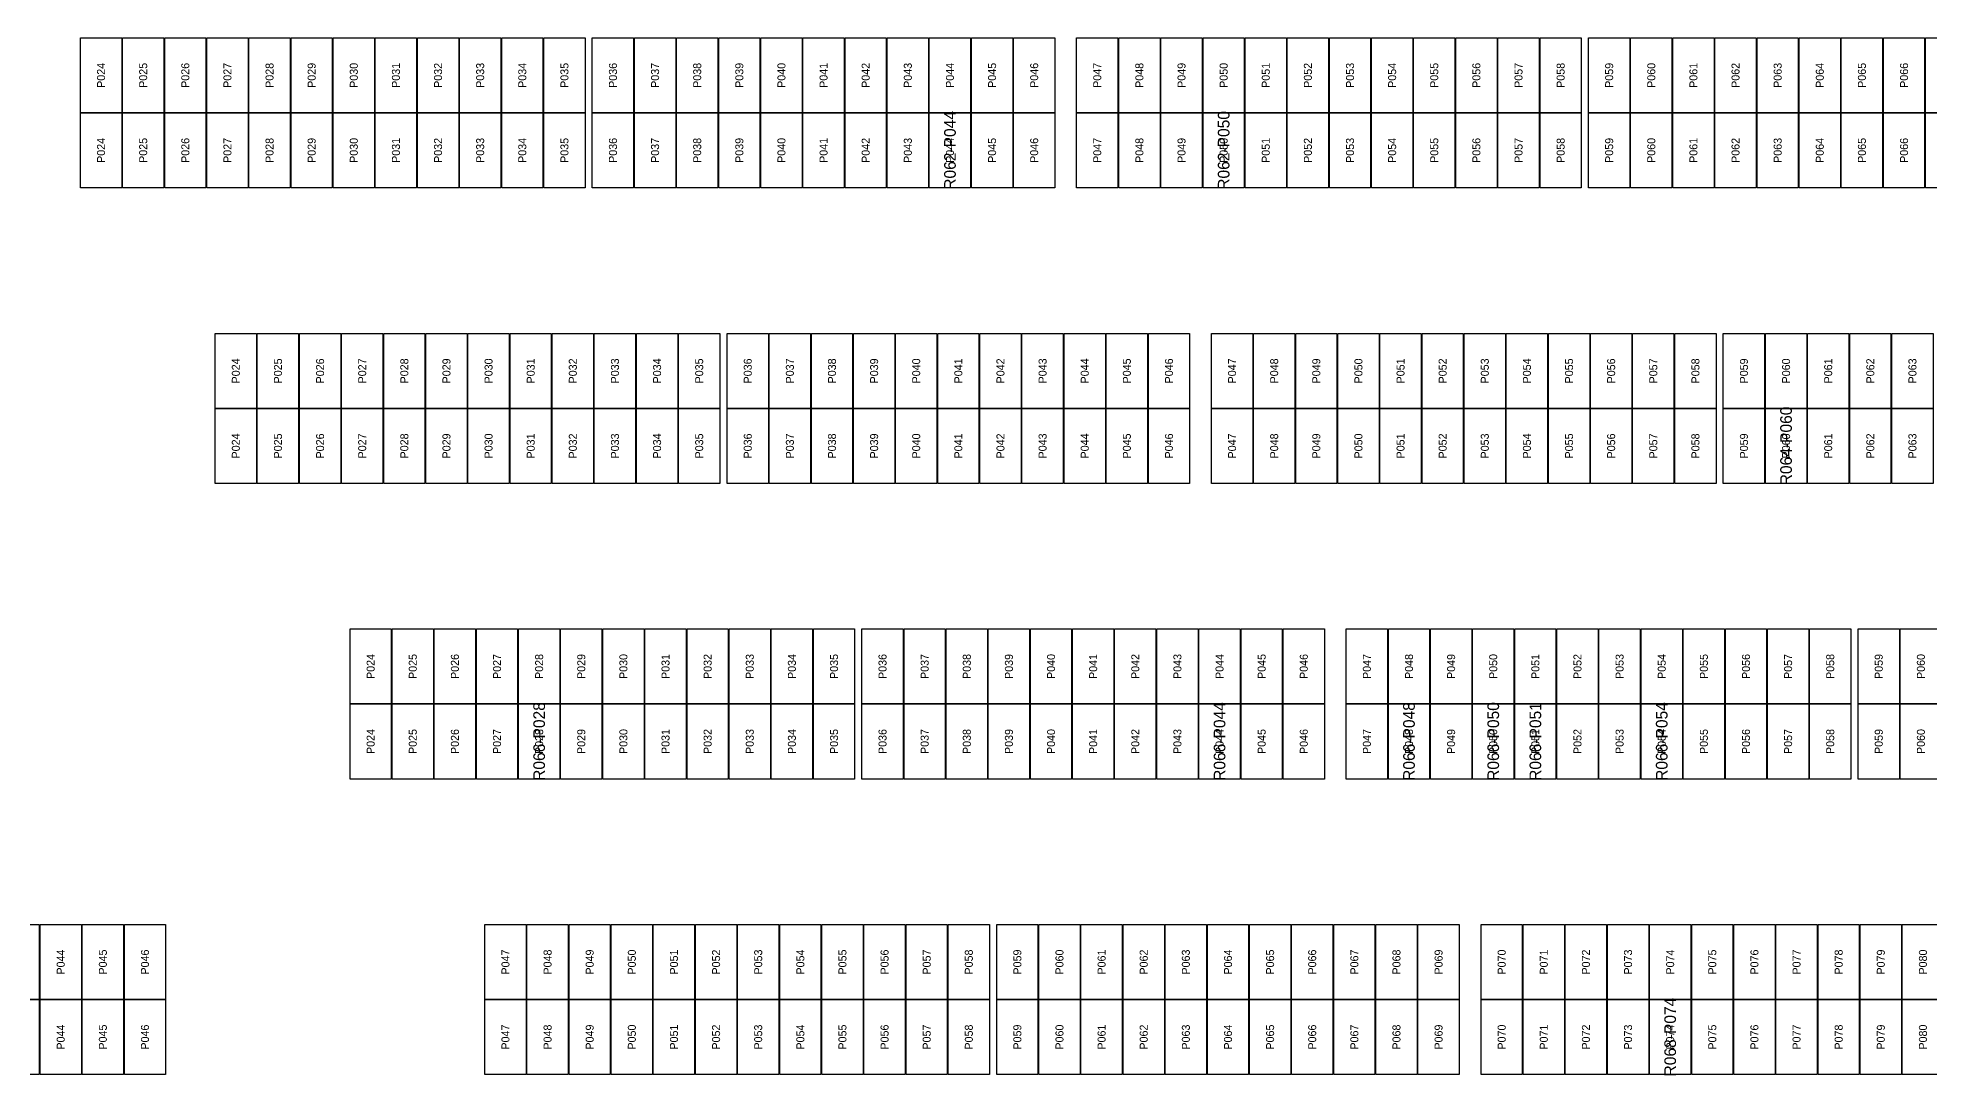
# Model space of a CAD drawing. Extents: x 296295 to 296770, y 651564 to 652121.
# Drawn here: x 296568.3 to 296620.3, y 651848.5 to 651877 of the extents above; entities that cross this region are included whole.
import ezdxf
from ezdxf.enums import TextEntityAlignment as Align

# ---------------------------------------------------------------- set-up
doc = ezdxf.new("R2010")
doc.units = 0

msp = doc.modelspace()

# ---------------------------------------------------------------- linework, layer by layer
at = {"layer": 'DEFECTIVE_PANELS'}
for points in [[(296592.829, 651874.968), (296593.963, 651874.968), (296593.963, 651872.905), (296592.829, 651872.905)], [(296600.353, 651874.968), (296601.487, 651874.968), (296601.487, 651872.905), (296600.353, 651872.905)], [(296615.814, 651866.842), (296616.948, 651866.842), (296616.948, 651864.779), (296615.814, 651864.779)], [(296581.536, 651858.716), (296582.67, 651858.716), (296582.67, 651856.653), (296581.536, 651856.653)], [(296600.24, 651858.716), (296601.374, 651858.716), (296601.374, 651856.653), (296600.24, 651856.653)], [(296605.448, 651858.716), (296606.582, 651858.716), (296606.582, 651856.653), (296605.448, 651856.653)], [(296607.764, 651858.716), (296608.898, 651858.716), (296608.898, 651856.653), (296607.764, 651856.653)], [(296608.922, 651858.716), (296610.056, 651858.716), (296610.056, 651856.653), (296608.922, 651856.653)], [(296612.396, 651858.716), (296613.53, 651858.716), (296613.53, 651856.653), (296612.396, 651856.653)], [(296612.628, 651850.59), (296613.762, 651850.59), (296613.762, 651848.527), (296612.628, 651848.527)]]:
    msp.add_lwpolyline(points, close=True, dxfattribs=at)
at = {"layer": 'PANELS_MASTER'}
for points in [[(296569.493, 651877.031), (296570.627, 651877.031), (296570.627, 651874.968), (296569.493, 651874.968)], [(296570.651, 651877.031), (296571.785, 651877.031), (296571.785, 651874.968), (296570.651, 651874.968)], [(296571.809, 651877.031), (296572.943, 651877.031), (296572.943, 651874.968), (296571.809, 651874.968)], [(296572.967, 651877.031), (296574.101, 651877.031), (296574.101, 651874.968), (296572.967, 651874.968)], [(296574.125, 651877.031), (296575.259, 651877.031), (296575.259, 651874.968), (296574.125, 651874.968)], [(296575.283, 651877.031), (296576.417, 651877.031), (296576.417, 651874.968), (296575.283, 651874.968)], [(296576.441, 651877.031), (296577.575, 651877.031), (296577.575, 651874.968), (296576.441, 651874.968)], [(296577.599, 651877.031), (296578.733, 651877.031), (296578.733, 651874.968), (296577.599, 651874.968)], [(296578.757, 651877.031), (296579.891, 651877.031), (296579.891, 651874.968), (296578.757, 651874.968)], [(296579.915, 651877.031), (296581.049, 651877.031), (296581.049, 651874.968), (296579.915, 651874.968)], [(296581.073, 651877.031), (296582.207, 651877.031), (296582.207, 651874.968), (296581.073, 651874.968)], [(296582.231, 651877.031), (296583.365, 651877.031), (296583.365, 651874.968), (296582.231, 651874.968)], [(296583.565, 651877.031), (296584.699, 651877.031), (296584.699, 651874.968), (296583.565, 651874.968)], [(296584.723, 651877.031), (296585.857, 651877.031), (296585.857, 651874.968), (296584.723, 651874.968)], [(296585.881, 651877.031), (296587.015, 651877.031), (296587.015, 651874.968), (296585.881, 651874.968)], [(296587.039, 651877.031), (296588.173, 651877.031), (296588.173, 651874.968), (296587.039, 651874.968)], [(296588.197, 651877.031), (296589.331, 651877.031), (296589.331, 651874.968), (296588.197, 651874.968)], [(296589.355, 651877.031), (296590.489, 651877.031), (296590.489, 651874.968), (296589.355, 651874.968)], [(296590.513, 651877.031), (296591.647, 651877.031), (296591.647, 651874.968), (296590.513, 651874.968)], [(296591.671, 651877.031), (296592.805, 651877.031), (296592.805, 651874.968), (296591.671, 651874.968)], [(296592.829, 651877.031), (296593.963, 651877.031), (296593.963, 651874.968), (296592.829, 651874.968)], [(296593.987, 651877.031), (296595.121, 651877.031), (296595.121, 651874.968), (296593.987, 651874.968)], [(296595.145, 651877.031), (296596.279, 651877.031), (296596.279, 651874.968), (296595.145, 651874.968)], [(296596.879, 651877.031), (296598.013, 651877.031), (296598.013, 651874.968), (296596.879, 651874.968)], [(296598.037, 651877.031), (296599.171, 651877.031), (296599.171, 651874.968), (296598.037, 651874.968)], [(296599.195, 651877.031), (296600.329, 651877.031), (296600.329, 651874.968), (296599.195, 651874.968)], [(296600.353, 651877.031), (296601.487, 651877.031), (296601.487, 651874.968), (296600.353, 651874.968)], [(296601.511, 651877.031), (296602.645, 651877.031), (296602.645, 651874.968), (296601.511, 651874.968)], [(296602.669, 651877.031), (296603.803, 651877.031), (296603.803, 651874.968), (296602.669, 651874.968)], [(296603.827, 651877.031), (296604.961, 651877.031), (296604.961, 651874.968), (296603.827, 651874.968)], [(296604.985, 651877.031), (296606.119, 651877.031), (296606.119, 651874.968), (296604.985, 651874.968)], [(296606.143, 651877.031), (296607.277, 651877.031), (296607.277, 651874.968), (296606.143, 651874.968)], [(296607.301, 651877.031), (296608.435, 651877.031), (296608.435, 651874.968), (296607.301, 651874.968)], [(296608.459, 651877.031), (296609.593, 651877.031), (296609.593, 651874.968), (296608.459, 651874.968)], [(296609.617, 651877.031), (296610.751, 651877.031), (296610.751, 651874.968), (296609.617, 651874.968)], [(296610.951, 651877.031), (296612.085, 651877.031), (296612.085, 651874.968), (296610.951, 651874.968)], [(296612.109, 651877.031), (296613.243, 651877.031), (296613.243, 651874.968), (296612.109, 651874.968)], [(296613.267, 651877.031), (296614.401, 651877.031), (296614.401, 651874.968), (296613.267, 651874.968)], [(296614.425, 651877.031), (296615.559, 651877.031), (296615.559, 651874.968), (296614.425, 651874.968)], [(296615.583, 651877.031), (296616.717, 651877.031), (296616.717, 651874.968), (296615.583, 651874.968)], [(296616.741, 651877.031), (296617.875, 651877.031), (296617.875, 651874.968), (296616.741, 651874.968)], [(296617.899, 651877.031), (296619.033, 651877.031), (296619.033, 651874.968), (296617.899, 651874.968)], [(296619.057, 651877.031), (296620.191, 651877.031), (296620.191, 651874.968), (296619.057, 651874.968)], [(296620.215, 651877.031), (296621.349, 651877.031), (296621.349, 651874.968), (296620.215, 651874.968)], [(296569.493, 651874.968), (296570.627, 651874.968), (296570.627, 651872.905), (296569.493, 651872.905)], [(296570.651, 651874.968), (296571.785, 651874.968), (296571.785, 651872.905), (296570.651, 651872.905)], [(296571.809, 651874.968), (296572.943, 651874.968), (296572.943, 651872.905), (296571.809, 651872.905)], [(296572.967, 651874.968), (296574.101, 651874.968), (296574.101, 651872.905), (296572.967, 651872.905)], [(296574.125, 651874.968), (296575.259, 651874.968), (296575.259, 651872.905), (296574.125, 651872.905)], [(296575.283, 651874.968), (296576.417, 651874.968), (296576.417, 651872.905), (296575.283, 651872.905)], [(296576.441, 651874.968), (296577.575, 651874.968), (296577.575, 651872.905), (296576.441, 651872.905)], [(296577.599, 651874.968), (296578.733, 651874.968), (296578.733, 651872.905), (296577.599, 651872.905)], [(296578.757, 651874.968), (296579.891, 651874.968), (296579.891, 651872.905), (296578.757, 651872.905)], [(296579.915, 651874.968), (296581.049, 651874.968), (296581.049, 651872.905), (296579.915, 651872.905)], [(296581.073, 651874.968), (296582.207, 651874.968), (296582.207, 651872.905), (296581.073, 651872.905)], [(296582.231, 651874.968), (296583.365, 651874.968), (296583.365, 651872.905), (296582.231, 651872.905)], [(296583.565, 651874.968), (296584.699, 651874.968), (296584.699, 651872.905), (296583.565, 651872.905)], [(296584.723, 651874.968), (296585.857, 651874.968), (296585.857, 651872.905), (296584.723, 651872.905)], [(296585.881, 651874.968), (296587.015, 651874.968), (296587.015, 651872.905), (296585.881, 651872.905)], [(296587.039, 651874.968), (296588.173, 651874.968), (296588.173, 651872.905), (296587.039, 651872.905)], [(296588.197, 651874.968), (296589.331, 651874.968), (296589.331, 651872.905), (296588.197, 651872.905)], [(296589.355, 651874.968), (296590.489, 651874.968), (296590.489, 651872.905), (296589.355, 651872.905)], [(296590.513, 651874.968), (296591.647, 651874.968), (296591.647, 651872.905), (296590.513, 651872.905)], [(296591.671, 651874.968), (296592.805, 651874.968), (296592.805, 651872.905), (296591.671, 651872.905)], [(296593.987, 651874.968), (296595.121, 651874.968), (296595.121, 651872.905), (296593.987, 651872.905)], [(296595.145, 651874.968), (296596.279, 651874.968), (296596.279, 651872.905), (296595.145, 651872.905)], [(296596.879, 651874.968), (296598.013, 651874.968), (296598.013, 651872.905), (296596.879, 651872.905)], [(296598.037, 651874.968), (296599.171, 651874.968), (296599.171, 651872.905), (296598.037, 651872.905)], [(296599.195, 651874.968), (296600.329, 651874.968), (296600.329, 651872.905), (296599.195, 651872.905)], [(296601.511, 651874.968), (296602.645, 651874.968), (296602.645, 651872.905), (296601.511, 651872.905)], [(296602.669, 651874.968), (296603.803, 651874.968), (296603.803, 651872.905), (296602.669, 651872.905)], [(296603.827, 651874.968), (296604.961, 651874.968), (296604.961, 651872.905), (296603.827, 651872.905)], [(296604.985, 651874.968), (296606.119, 651874.968), (296606.119, 651872.905), (296604.985, 651872.905)], [(296606.143, 651874.968), (296607.277, 651874.968), (296607.277, 651872.905), (296606.143, 651872.905)], [(296607.301, 651874.968), (296608.435, 651874.968), (296608.435, 651872.905), (296607.301, 651872.905)], [(296608.459, 651874.968), (296609.593, 651874.968), (296609.593, 651872.905), (296608.459, 651872.905)], [(296609.617, 651874.968), (296610.751, 651874.968), (296610.751, 651872.905), (296609.617, 651872.905)], [(296610.951, 651874.968), (296612.085, 651874.968), (296612.085, 651872.905), (296610.951, 651872.905)], [(296612.109, 651874.968), (296613.243, 651874.968), (296613.243, 651872.905), (296612.109, 651872.905)], [(296613.267, 651874.968), (296614.401, 651874.968), (296614.401, 651872.905), (296613.267, 651872.905)], [(296614.425, 651874.968), (296615.559, 651874.968), (296615.559, 651872.905), (296614.425, 651872.905)], [(296615.583, 651874.968), (296616.717, 651874.968), (296616.717, 651872.905), (296615.583, 651872.905)], [(296616.741, 651874.968), (296617.875, 651874.968), (296617.875, 651872.905), (296616.741, 651872.905)], [(296617.899, 651874.968), (296619.033, 651874.968), (296619.033, 651872.905), (296617.899, 651872.905)], [(296619.057, 651874.968), (296620.191, 651874.968), (296620.191, 651872.905), (296619.057, 651872.905)], [(296620.215, 651874.968), (296621.349, 651874.968), (296621.349, 651872.905), (296620.215, 651872.905)], [(296573.198, 651868.905), (296574.332, 651868.905), (296574.332, 651866.842), (296573.198, 651866.842)], [(296574.356, 651868.905), (296575.49, 651868.905), (296575.49, 651866.842), (296574.356, 651866.842)], [(296575.514, 651868.905), (296576.648, 651868.905), (296576.648, 651866.842), (296575.514, 651866.842)], [(296576.672, 651868.905), (296577.806, 651868.905), (296577.806, 651866.842), (296576.672, 651866.842)], [(296577.83, 651868.905), (296578.964, 651868.905), (296578.964, 651866.842), (296577.83, 651866.842)], [(296578.988, 651868.905), (296580.122, 651868.905), (296580.122, 651866.842), (296578.988, 651866.842)], [(296580.146, 651868.905), (296581.28, 651868.905), (296581.28, 651866.842), (296580.146, 651866.842)], [(296581.304, 651868.905), (296582.438, 651868.905), (296582.438, 651866.842), (296581.304, 651866.842)], [(296582.462, 651868.905), (296583.596, 651868.905), (296583.596, 651866.842), (296582.462, 651866.842)], [(296583.62, 651868.905), (296584.754, 651868.905), (296584.754, 651866.842), (296583.62, 651866.842)], [(296584.778, 651868.905), (296585.912, 651868.905), (296585.912, 651866.842), (296584.778, 651866.842)], [(296585.936, 651868.905), (296587.07, 651868.905), (296587.07, 651866.842), (296585.936, 651866.842)], [(296587.27, 651868.905), (296588.404, 651868.905), (296588.404, 651866.842), (296587.27, 651866.842)], [(296588.428, 651868.905), (296589.562, 651868.905), (296589.562, 651866.842), (296588.428, 651866.842)], [(296589.586, 651868.905), (296590.72, 651868.905), (296590.72, 651866.842), (296589.586, 651866.842)], [(296590.744, 651868.905), (296591.878, 651868.905), (296591.878, 651866.842), (296590.744, 651866.842)], [(296591.902, 651868.905), (296593.036, 651868.905), (296593.036, 651866.842), (296591.902, 651866.842)], [(296593.06, 651868.905), (296594.194, 651868.905), (296594.194, 651866.842), (296593.06, 651866.842)], [(296594.218, 651868.905), (296595.352, 651868.905), (296595.352, 651866.842), (296594.218, 651866.842)], [(296595.376, 651868.905), (296596.51, 651868.905), (296596.51, 651866.842), (296595.376, 651866.842)], [(296596.534, 651868.905), (296597.668, 651868.905), (296597.668, 651866.842), (296596.534, 651866.842)], [(296597.692, 651868.905), (296598.826, 651868.905), (296598.826, 651866.842), (296597.692, 651866.842)], [(296598.85, 651868.905), (296599.984, 651868.905), (296599.984, 651866.842), (296598.85, 651866.842)], [(296600.584, 651868.905), (296601.718, 651868.905), (296601.718, 651866.842), (296600.584, 651866.842)], [(296601.742, 651868.905), (296602.876, 651868.905), (296602.876, 651866.842), (296601.742, 651866.842)], [(296602.9, 651868.905), (296604.034, 651868.905), (296604.034, 651866.842), (296602.9, 651866.842)], [(296604.058, 651868.905), (296605.192, 651868.905), (296605.192, 651866.842), (296604.058, 651866.842)], [(296605.216, 651868.905), (296606.35, 651868.905), (296606.35, 651866.842), (296605.216, 651866.842)], [(296606.374, 651868.905), (296607.508, 651868.905), (296607.508, 651866.842), (296606.374, 651866.842)], [(296607.532, 651868.905), (296608.666, 651868.905), (296608.666, 651866.842), (296607.532, 651866.842)], [(296608.69, 651868.905), (296609.824, 651868.905), (296609.824, 651866.842), (296608.69, 651866.842)], [(296609.848, 651868.905), (296610.982, 651868.905), (296610.982, 651866.842), (296609.848, 651866.842)], [(296611.006, 651868.905), (296612.14, 651868.905), (296612.14, 651866.842), (296611.006, 651866.842)], [(296612.164, 651868.905), (296613.298, 651868.905), (296613.298, 651866.842), (296612.164, 651866.842)], [(296613.322, 651868.905), (296614.456, 651868.905), (296614.456, 651866.842), (296613.322, 651866.842)], [(296614.656, 651868.905), (296615.79, 651868.905), (296615.79, 651866.842), (296614.656, 651866.842)], [(296615.814, 651868.905), (296616.948, 651868.905), (296616.948, 651866.842), (296615.814, 651866.842)], [(296616.972, 651868.905), (296618.106, 651868.905), (296618.106, 651866.842), (296616.972, 651866.842)], [(296618.13, 651868.905), (296619.264, 651868.905), (296619.264, 651866.842), (296618.13, 651866.842)], [(296619.288, 651868.905), (296620.422, 651868.905), (296620.422, 651866.842), (296619.288, 651866.842)], [(296573.198, 651866.842), (296574.332, 651866.842), (296574.332, 651864.779), (296573.198, 651864.779)], [(296574.356, 651866.842), (296575.49, 651866.842), (296575.49, 651864.779), (296574.356, 651864.779)], [(296575.514, 651866.842), (296576.648, 651866.842), (296576.648, 651864.779), (296575.514, 651864.779)], [(296576.672, 651866.842), (296577.806, 651866.842), (296577.806, 651864.779), (296576.672, 651864.779)], [(296577.83, 651866.842), (296578.964, 651866.842), (296578.964, 651864.779), (296577.83, 651864.779)], [(296578.988, 651866.842), (296580.122, 651866.842), (296580.122, 651864.779), (296578.988, 651864.779)], [(296580.146, 651866.842), (296581.28, 651866.842), (296581.28, 651864.779), (296580.146, 651864.779)], [(296581.304, 651866.842), (296582.438, 651866.842), (296582.438, 651864.779), (296581.304, 651864.779)], [(296582.462, 651866.842), (296583.596, 651866.842), (296583.596, 651864.779), (296582.462, 651864.779)], [(296583.62, 651866.842), (296584.754, 651866.842), (296584.754, 651864.779), (296583.62, 651864.779)], [(296584.778, 651866.842), (296585.912, 651866.842), (296585.912, 651864.779), (296584.778, 651864.779)], [(296585.936, 651866.842), (296587.07, 651866.842), (296587.07, 651864.779), (296585.936, 651864.779)], [(296587.27, 651866.842), (296588.404, 651866.842), (296588.404, 651864.779), (296587.27, 651864.779)], [(296588.428, 651866.842), (296589.562, 651866.842), (296589.562, 651864.779), (296588.428, 651864.779)], [(296589.586, 651866.842), (296590.72, 651866.842), (296590.72, 651864.779), (296589.586, 651864.779)], [(296590.744, 651866.842), (296591.878, 651866.842), (296591.878, 651864.779), (296590.744, 651864.779)], [(296591.902, 651866.842), (296593.036, 651866.842), (296593.036, 651864.779), (296591.902, 651864.779)], [(296593.06, 651866.842), (296594.194, 651866.842), (296594.194, 651864.779), (296593.06, 651864.779)], [(296594.218, 651866.842), (296595.352, 651866.842), (296595.352, 651864.779), (296594.218, 651864.779)], [(296595.376, 651866.842), (296596.51, 651866.842), (296596.51, 651864.779), (296595.376, 651864.779)], [(296596.534, 651866.842), (296597.668, 651866.842), (296597.668, 651864.779), (296596.534, 651864.779)], [(296597.692, 651866.842), (296598.826, 651866.842), (296598.826, 651864.779), (296597.692, 651864.779)], [(296598.85, 651866.842), (296599.984, 651866.842), (296599.984, 651864.779), (296598.85, 651864.779)], [(296600.584, 651866.842), (296601.718, 651866.842), (296601.718, 651864.779), (296600.584, 651864.779)], [(296601.742, 651866.842), (296602.876, 651866.842), (296602.876, 651864.779), (296601.742, 651864.779)], [(296602.9, 651866.842), (296604.034, 651866.842), (296604.034, 651864.779), (296602.9, 651864.779)], [(296604.058, 651866.842), (296605.192, 651866.842), (296605.192, 651864.779), (296604.058, 651864.779)], [(296605.216, 651866.842), (296606.35, 651866.842), (296606.35, 651864.779), (296605.216, 651864.779)], [(296606.374, 651866.842), (296607.508, 651866.842), (296607.508, 651864.779), (296606.374, 651864.779)], [(296607.532, 651866.842), (296608.666, 651866.842), (296608.666, 651864.779), (296607.532, 651864.779)], [(296608.69, 651866.842), (296609.824, 651866.842), (296609.824, 651864.779), (296608.69, 651864.779)], [(296609.848, 651866.842), (296610.982, 651866.842), (296610.982, 651864.779), (296609.848, 651864.779)], [(296611.006, 651866.842), (296612.14, 651866.842), (296612.14, 651864.779), (296611.006, 651864.779)], [(296612.164, 651866.842), (296613.298, 651866.842), (296613.298, 651864.779), (296612.164, 651864.779)], [(296613.322, 651866.842), (296614.456, 651866.842), (296614.456, 651864.779), (296613.322, 651864.779)], [(296614.656, 651866.842), (296615.79, 651866.842), (296615.79, 651864.779), (296614.656, 651864.779)], [(296616.972, 651866.842), (296618.106, 651866.842), (296618.106, 651864.779), (296616.972, 651864.779)], [(296618.13, 651866.842), (296619.264, 651866.842), (296619.264, 651864.779), (296618.13, 651864.779)], [(296619.288, 651866.842), (296620.422, 651866.842), (296620.422, 651864.779), (296619.288, 651864.779)], [(296576.904, 651860.779), (296578.038, 651860.779), (296578.038, 651858.716), (296576.904, 651858.716)], [(296578.062, 651860.779), (296579.196, 651860.779), (296579.196, 651858.716), (296578.062, 651858.716)], [(296579.22, 651860.779), (296580.354, 651860.779), (296580.354, 651858.716), (296579.22, 651858.716)], [(296580.378, 651860.779), (296581.512, 651860.779), (296581.512, 651858.716), (296580.378, 651858.716)], [(296581.536, 651860.779), (296582.67, 651860.779), (296582.67, 651858.716), (296581.536, 651858.716)], [(296582.694, 651860.779), (296583.828, 651860.779), (296583.828, 651858.716), (296582.694, 651858.716)], [(296583.852, 651860.779), (296584.986, 651860.779), (296584.986, 651858.716), (296583.852, 651858.716)], [(296585.01, 651860.779), (296586.144, 651860.779), (296586.144, 651858.716), (296585.01, 651858.716)], [(296586.168, 651860.779), (296587.302, 651860.779), (296587.302, 651858.716), (296586.168, 651858.716)], [(296587.326, 651860.779), (296588.46, 651860.779), (296588.46, 651858.716), (296587.326, 651858.716)], [(296588.484, 651860.779), (296589.618, 651860.779), (296589.618, 651858.716), (296588.484, 651858.716)], [(296589.642, 651860.779), (296590.776, 651860.779), (296590.776, 651858.716), (296589.642, 651858.716)], [(296590.976, 651860.779), (296592.11, 651860.779), (296592.11, 651858.716), (296590.976, 651858.716)], [(296592.134, 651860.779), (296593.268, 651860.779), (296593.268, 651858.716), (296592.134, 651858.716)], [(296593.292, 651860.779), (296594.426, 651860.779), (296594.426, 651858.716), (296593.292, 651858.716)], [(296594.45, 651860.779), (296595.584, 651860.779), (296595.584, 651858.716), (296594.45, 651858.716)], [(296595.608, 651860.779), (296596.742, 651860.779), (296596.742, 651858.716), (296595.608, 651858.716)], [(296596.766, 651860.779), (296597.9, 651860.779), (296597.9, 651858.716), (296596.766, 651858.716)], [(296597.924, 651860.779), (296599.058, 651860.779), (296599.058, 651858.716), (296597.924, 651858.716)], [(296599.082, 651860.779), (296600.216, 651860.779), (296600.216, 651858.716), (296599.082, 651858.716)], [(296600.24, 651860.779), (296601.374, 651860.779), (296601.374, 651858.716), (296600.24, 651858.716)], [(296601.398, 651860.779), (296602.532, 651860.779), (296602.532, 651858.716), (296601.398, 651858.716)], [(296602.556, 651860.779), (296603.69, 651860.779), (296603.69, 651858.716), (296602.556, 651858.716)], [(296604.29, 651860.779), (296605.424, 651860.779), (296605.424, 651858.716), (296604.29, 651858.716)], [(296605.448, 651860.779), (296606.582, 651860.779), (296606.582, 651858.716), (296605.448, 651858.716)], [(296606.606, 651860.779), (296607.74, 651860.779), (296607.74, 651858.716), (296606.606, 651858.716)], [(296607.764, 651860.779), (296608.898, 651860.779), (296608.898, 651858.716), (296607.764, 651858.716)], [(296608.922, 651860.779), (296610.056, 651860.779), (296610.056, 651858.716), (296608.922, 651858.716)], [(296610.08, 651860.779), (296611.214, 651860.779), (296611.214, 651858.716), (296610.08, 651858.716)], [(296611.238, 651860.779), (296612.372, 651860.779), (296612.372, 651858.716), (296611.238, 651858.716)], [(296612.396, 651860.779), (296613.53, 651860.779), (296613.53, 651858.716), (296612.396, 651858.716)], [(296613.554, 651860.779), (296614.688, 651860.779), (296614.688, 651858.716), (296613.554, 651858.716)], [(296614.712, 651860.779), (296615.846, 651860.779), (296615.846, 651858.716), (296614.712, 651858.716)], [(296615.87, 651860.779), (296617.004, 651860.779), (296617.004, 651858.716), (296615.87, 651858.716)], [(296617.028, 651860.779), (296618.162, 651860.779), (296618.162, 651858.716), (296617.028, 651858.716)], [(296618.362, 651860.779), (296619.496, 651860.779), (296619.496, 651858.716), (296618.362, 651858.716)], [(296619.52, 651860.779), (296620.654, 651860.779), (296620.654, 651858.716), (296619.52, 651858.716)], [(296576.904, 651858.716), (296578.038, 651858.716), (296578.038, 651856.653), (296576.904, 651856.653)], [(296578.062, 651858.716), (296579.196, 651858.716), (296579.196, 651856.653), (296578.062, 651856.653)], [(296579.22, 651858.716), (296580.354, 651858.716), (296580.354, 651856.653), (296579.22, 651856.653)], [(296580.378, 651858.716), (296581.512, 651858.716), (296581.512, 651856.653), (296580.378, 651856.653)], [(296582.694, 651858.716), (296583.828, 651858.716), (296583.828, 651856.653), (296582.694, 651856.653)], [(296583.852, 651858.716), (296584.986, 651858.716), (296584.986, 651856.653), (296583.852, 651856.653)], [(296585.01, 651858.716), (296586.144, 651858.716), (296586.144, 651856.653), (296585.01, 651856.653)], [(296586.168, 651858.716), (296587.302, 651858.716), (296587.302, 651856.653), (296586.168, 651856.653)], [(296587.326, 651858.716), (296588.46, 651858.716), (296588.46, 651856.653), (296587.326, 651856.653)], [(296588.484, 651858.716), (296589.618, 651858.716), (296589.618, 651856.653), (296588.484, 651856.653)], [(296589.642, 651858.716), (296590.776, 651858.716), (296590.776, 651856.653), (296589.642, 651856.653)], [(296590.976, 651858.716), (296592.11, 651858.716), (296592.11, 651856.653), (296590.976, 651856.653)], [(296592.134, 651858.716), (296593.268, 651858.716), (296593.268, 651856.653), (296592.134, 651856.653)], [(296593.292, 651858.716), (296594.426, 651858.716), (296594.426, 651856.653), (296593.292, 651856.653)], [(296594.45, 651858.716), (296595.584, 651858.716), (296595.584, 651856.653), (296594.45, 651856.653)], [(296595.608, 651858.716), (296596.742, 651858.716), (296596.742, 651856.653), (296595.608, 651856.653)], [(296596.766, 651858.716), (296597.9, 651858.716), (296597.9, 651856.653), (296596.766, 651856.653)], [(296597.924, 651858.716), (296599.058, 651858.716), (296599.058, 651856.653), (296597.924, 651856.653)], [(296599.082, 651858.716), (296600.216, 651858.716), (296600.216, 651856.653), (296599.082, 651856.653)], [(296601.398, 651858.716), (296602.532, 651858.716), (296602.532, 651856.653), (296601.398, 651856.653)], [(296602.556, 651858.716), (296603.69, 651858.716), (296603.69, 651856.653), (296602.556, 651856.653)], [(296604.29, 651858.716), (296605.424, 651858.716), (296605.424, 651856.653), (296604.29, 651856.653)], [(296606.606, 651858.716), (296607.74, 651858.716), (296607.74, 651856.653), (296606.606, 651856.653)], [(296610.08, 651858.716), (296611.214, 651858.716), (296611.214, 651856.653), (296610.08, 651856.653)], [(296611.238, 651858.716), (296612.372, 651858.716), (296612.372, 651856.653), (296611.238, 651856.653)], [(296613.554, 651858.716), (296614.688, 651858.716), (296614.688, 651856.653), (296613.554, 651856.653)], [(296614.712, 651858.716), (296615.846, 651858.716), (296615.846, 651856.653), (296614.712, 651856.653)], [(296615.87, 651858.716), (296617.004, 651858.716), (296617.004, 651856.653), (296615.87, 651856.653)], [(296617.028, 651858.716), (296618.162, 651858.716), (296618.162, 651856.653), (296617.028, 651856.653)], [(296618.362, 651858.716), (296619.496, 651858.716), (296619.496, 651856.653), (296618.362, 651856.653)], [(296619.52, 651858.716), (296620.654, 651858.716), (296620.654, 651856.653), (296619.52, 651856.653)], [(296567.226, 651852.653), (296568.36, 651852.653), (296568.36, 651850.59), (296567.226, 651850.59)], [(296568.384, 651852.653), (296569.518, 651852.653), (296569.518, 651850.59), (296568.384, 651850.59)], [(296569.542, 651852.653), (296570.676, 651852.653), (296570.676, 651850.59), (296569.542, 651850.59)], [(296570.7, 651852.653), (296571.834, 651852.653), (296571.834, 651850.59), (296570.7, 651850.59)], [(296580.61, 651852.653), (296581.744, 651852.653), (296581.744, 651850.59), (296580.61, 651850.59)], [(296581.768, 651852.653), (296582.902, 651852.653), (296582.902, 651850.59), (296581.768, 651850.59)], [(296582.926, 651852.653), (296584.06, 651852.653), (296584.06, 651850.59), (296582.926, 651850.59)], [(296584.084, 651852.653), (296585.218, 651852.653), (296585.218, 651850.59), (296584.084, 651850.59)], [(296585.242, 651852.653), (296586.376, 651852.653), (296586.376, 651850.59), (296585.242, 651850.59)], [(296586.4, 651852.653), (296587.534, 651852.653), (296587.534, 651850.59), (296586.4, 651850.59)], [(296587.558, 651852.653), (296588.692, 651852.653), (296588.692, 651850.59), (296587.558, 651850.59)], [(296588.716, 651852.653), (296589.85, 651852.653), (296589.85, 651850.59), (296588.716, 651850.59)], [(296589.874, 651852.653), (296591.008, 651852.653), (296591.008, 651850.59), (296589.874, 651850.59)], [(296591.032, 651852.653), (296592.166, 651852.653), (296592.166, 651850.59), (296591.032, 651850.59)], [(296592.19, 651852.653), (296593.324, 651852.653), (296593.324, 651850.59), (296592.19, 651850.59)], [(296593.348, 651852.653), (296594.482, 651852.653), (296594.482, 651850.59), (296593.348, 651850.59)], [(296594.682, 651852.653), (296595.816, 651852.653), (296595.816, 651850.59), (296594.682, 651850.59)], [(296595.84, 651852.653), (296596.974, 651852.653), (296596.974, 651850.59), (296595.84, 651850.59)], [(296596.998, 651852.653), (296598.132, 651852.653), (296598.132, 651850.59), (296596.998, 651850.59)], [(296598.156, 651852.653), (296599.29, 651852.653), (296599.29, 651850.59), (296598.156, 651850.59)], [(296599.314, 651852.653), (296600.448, 651852.653), (296600.448, 651850.59), (296599.314, 651850.59)], [(296600.472, 651852.653), (296601.606, 651852.653), (296601.606, 651850.59), (296600.472, 651850.59)], [(296601.63, 651852.653), (296602.764, 651852.653), (296602.764, 651850.59), (296601.63, 651850.59)], [(296602.788, 651852.653), (296603.922, 651852.653), (296603.922, 651850.59), (296602.788, 651850.59)], [(296603.946, 651852.653), (296605.08, 651852.653), (296605.08, 651850.59), (296603.946, 651850.59)], [(296605.104, 651852.653), (296606.238, 651852.653), (296606.238, 651850.59), (296605.104, 651850.59)], [(296606.262, 651852.653), (296607.396, 651852.653), (296607.396, 651850.59), (296606.262, 651850.59)], [(296607.996, 651852.653), (296609.13, 651852.653), (296609.13, 651850.59), (296607.996, 651850.59)], [(296609.154, 651852.653), (296610.288, 651852.653), (296610.288, 651850.59), (296609.154, 651850.59)], [(296610.312, 651852.653), (296611.446, 651852.653), (296611.446, 651850.59), (296610.312, 651850.59)], [(296611.47, 651852.653), (296612.604, 651852.653), (296612.604, 651850.59), (296611.47, 651850.59)], [(296612.628, 651852.653), (296613.762, 651852.653), (296613.762, 651850.59), (296612.628, 651850.59)], [(296613.786, 651852.653), (296614.92, 651852.653), (296614.92, 651850.59), (296613.786, 651850.59)], [(296614.944, 651852.653), (296616.078, 651852.653), (296616.078, 651850.59), (296614.944, 651850.59)], [(296616.102, 651852.653), (296617.236, 651852.653), (296617.236, 651850.59), (296616.102, 651850.59)], [(296617.26, 651852.653), (296618.394, 651852.653), (296618.394, 651850.59), (296617.26, 651850.59)], [(296618.418, 651852.653), (296619.552, 651852.653), (296619.552, 651850.59), (296618.418, 651850.59)], [(296619.576, 651852.653), (296620.71, 651852.653), (296620.71, 651850.59), (296619.576, 651850.59)], [(296567.226, 651850.59), (296568.36, 651850.59), (296568.36, 651848.527), (296567.226, 651848.527)], [(296568.384, 651850.59), (296569.518, 651850.59), (296569.518, 651848.527), (296568.384, 651848.527)], [(296569.542, 651850.59), (296570.676, 651850.59), (296570.676, 651848.527), (296569.542, 651848.527)], [(296570.7, 651850.59), (296571.834, 651850.59), (296571.834, 651848.527), (296570.7, 651848.527)], [(296580.61, 651850.59), (296581.744, 651850.59), (296581.744, 651848.527), (296580.61, 651848.527)], [(296581.768, 651850.59), (296582.902, 651850.59), (296582.902, 651848.527), (296581.768, 651848.527)], [(296582.926, 651850.59), (296584.06, 651850.59), (296584.06, 651848.527), (296582.926, 651848.527)], [(296584.084, 651850.59), (296585.218, 651850.59), (296585.218, 651848.527), (296584.084, 651848.527)], [(296585.242, 651850.59), (296586.376, 651850.59), (296586.376, 651848.527), (296585.242, 651848.527)], [(296586.4, 651850.59), (296587.534, 651850.59), (296587.534, 651848.527), (296586.4, 651848.527)], [(296587.558, 651850.59), (296588.692, 651850.59), (296588.692, 651848.527), (296587.558, 651848.527)], [(296588.716, 651850.59), (296589.85, 651850.59), (296589.85, 651848.527), (296588.716, 651848.527)], [(296589.874, 651850.59), (296591.008, 651850.59), (296591.008, 651848.527), (296589.874, 651848.527)], [(296591.032, 651850.59), (296592.166, 651850.59), (296592.166, 651848.527), (296591.032, 651848.527)], [(296592.19, 651850.59), (296593.324, 651850.59), (296593.324, 651848.527), (296592.19, 651848.527)], [(296593.348, 651850.59), (296594.482, 651850.59), (296594.482, 651848.527), (296593.348, 651848.527)], [(296594.682, 651850.59), (296595.816, 651850.59), (296595.816, 651848.527), (296594.682, 651848.527)], [(296595.84, 651850.59), (296596.974, 651850.59), (296596.974, 651848.527), (296595.84, 651848.527)], [(296596.998, 651850.59), (296598.132, 651850.59), (296598.132, 651848.527), (296596.998, 651848.527)], [(296598.156, 651850.59), (296599.29, 651850.59), (296599.29, 651848.527), (296598.156, 651848.527)], [(296599.314, 651850.59), (296600.448, 651850.59), (296600.448, 651848.527), (296599.314, 651848.527)], [(296600.472, 651850.59), (296601.606, 651850.59), (296601.606, 651848.527), (296600.472, 651848.527)], [(296601.63, 651850.59), (296602.764, 651850.59), (296602.764, 651848.527), (296601.63, 651848.527)], [(296602.788, 651850.59), (296603.922, 651850.59), (296603.922, 651848.527), (296602.788, 651848.527)], [(296603.946, 651850.59), (296605.08, 651850.59), (296605.08, 651848.527), (296603.946, 651848.527)], [(296605.104, 651850.59), (296606.238, 651850.59), (296606.238, 651848.527), (296605.104, 651848.527)], [(296606.262, 651850.59), (296607.396, 651850.59), (296607.396, 651848.527), (296606.262, 651848.527)], [(296607.996, 651850.59), (296609.13, 651850.59), (296609.13, 651848.527), (296607.996, 651848.527)], [(296609.154, 651850.59), (296610.288, 651850.59), (296610.288, 651848.527), (296609.154, 651848.527)], [(296610.312, 651850.59), (296611.446, 651850.59), (296611.446, 651848.527), (296610.312, 651848.527)], [(296611.47, 651850.59), (296612.604, 651850.59), (296612.604, 651848.527), (296611.47, 651848.527)], [(296613.786, 651850.59), (296614.92, 651850.59), (296614.92, 651848.527), (296613.786, 651848.527)], [(296614.944, 651850.59), (296616.078, 651850.59), (296616.078, 651848.527), (296614.944, 651848.527)], [(296616.102, 651850.59), (296617.236, 651850.59), (296617.236, 651848.527), (296616.102, 651848.527)], [(296617.26, 651850.59), (296618.394, 651850.59), (296618.394, 651848.527), (296617.26, 651848.527)], [(296618.418, 651850.59), (296619.552, 651850.59), (296619.552, 651848.527), (296618.418, 651848.527)], [(296619.576, 651850.59), (296620.71, 651850.59), (296620.71, 651848.527), (296619.576, 651848.527)]]:
    msp.add_lwpolyline(points, close=True, dxfattribs=at)

# ---------------------------------------------------------------- texts
at = {"layer": 'DEFECT_LABELS'}
for s, p in [('R062-P044', (296593.396, 651873.936)), ('R062-P050', (296600.92, 651873.936)), ('R064-P060', (296616.381, 651865.81)), ('R066-P028', (296582.103, 651857.684)), ('R066-P044', (296600.807, 651857.684)), ('R066-P048', (296606.015, 651857.684)), ('R066-P050', (296608.331, 651857.684)), ('R066-P051', (296609.489, 651857.684)), ('R066-P054', (296612.963, 651857.684)), ('R068-P074', (296613.195, 651849.558))]:
    msp.add_text(s, height=0.32, rotation=90, dxfattribs=at).set_placement(p, align=Align.MIDDLE_CENTER)
at = {"layer": 'PANEL_POSITION'}
for s, p in [('P024', (296570.06, 651875.999)), ('P025', (296571.218, 651875.999)), ('P026', (296572.376, 651875.999)), ('P027', (296573.534, 651875.999)), ('P028', (296574.692, 651875.999)), ('P029', (296575.85, 651875.999)), ('P030', (296577.008, 651875.999)), ('P031', (296578.166, 651875.999)), ('P032', (296579.324, 651875.999)), ('P033', (296580.482, 651875.999)), ('P034', (296581.64, 651875.999)), ('P035', (296582.798, 651875.999)), ('P036', (296584.132, 651875.999)), ('P037', (296585.29, 651875.999)), ('P038', (296586.448, 651875.999)), ('P039', (296587.606, 651875.999)), ('P040', (296588.764, 651875.999)), ('P041', (296589.922, 651875.999)), ('P042', (296591.08, 651875.999)), ('P043', (296592.238, 651875.999)), ('P044', (296593.396, 651875.999)), ('P045', (296594.554, 651875.999)), ('P046', (296595.712, 651875.999)), ('P047', (296597.446, 651875.999)), ('P048', (296598.604, 651875.999)), ('P049', (296599.762, 651875.999)), ('P050', (296600.92, 651875.999)), ('P051', (296602.078, 651875.999)), ('P052', (296603.236, 651875.999)), ('P053', (296604.394, 651875.999)), ('P054', (296605.552, 651875.999)), ('P055', (296606.71, 651875.999)), ('P056', (296607.868, 651875.999)), ('P057', (296609.026, 651875.999)), ('P058', (296610.184, 651875.999)), ('P059', (296611.518, 651875.999)), ('P060', (296612.676, 651875.999)), ('P061', (296613.834, 651875.999)), ('P062', (296614.992, 651875.999)), ('P063', (296616.15, 651875.999)), ('P064', (296617.308, 651875.999)), ('P065', (296618.466, 651875.999)), ('P066', (296619.624, 651875.999)), ('P024', (296570.06, 651873.936)), ('P025', (296571.218, 651873.936)), ('P026', (296572.376, 651873.936)), ('P027', (296573.534, 651873.936)), ('P028', (296574.692, 651873.936)), ('P029', (296575.85, 651873.936)), ('P030', (296577.008, 651873.936)), ('P031', (296578.166, 651873.936)), ('P032', (296579.324, 651873.936)), ('P033', (296580.482, 651873.936)), ('P034', (296581.64, 651873.936)), ('P035', (296582.798, 651873.936)), ('P036', (296584.132, 651873.936)), ('P037', (296585.29, 651873.936)), ('P038', (296586.448, 651873.936)), ('P039', (296587.606, 651873.936)), ('P040', (296588.764, 651873.936)), ('P041', (296589.922, 651873.936)), ('P042', (296591.08, 651873.936)), ('P043', (296592.238, 651873.936)), ('P044', (296593.396, 651873.936)), ('P045', (296594.554, 651873.936)), ('P046', (296595.712, 651873.936)), ('P047', (296597.446, 651873.936)), ('P048', (296598.604, 651873.936)), ('P049', (296599.762, 651873.936)), ('P050', (296600.92, 651873.936)), ('P051', (296602.078, 651873.936)), ('P052', (296603.236, 651873.936)), ('P053', (296604.394, 651873.936)), ('P054', (296605.552, 651873.936)), ('P055', (296606.71, 651873.936)), ('P056', (296607.868, 651873.936)), ('P057', (296609.026, 651873.936)), ('P058', (296610.184, 651873.936)), ('P059', (296611.518, 651873.936)), ('P060', (296612.676, 651873.936)), ('P061', (296613.834, 651873.936)), ('P062', (296614.992, 651873.936)), ('P063', (296616.15, 651873.936)), ('P064', (296617.308, 651873.936)), ('P065', (296618.466, 651873.936)), ('P066', (296619.624, 651873.936)), ('P024', (296573.765, 651867.873)), ('P025', (296574.923, 651867.873)), ('P026', (296576.081, 651867.873)), ('P027', (296577.239, 651867.873)), ('P028', (296578.397, 651867.873)), ('P029', (296579.555, 651867.873)), ('P030', (296580.713, 651867.873)), ('P031', (296581.871, 651867.873)), ('P032', (296583.029, 651867.873)), ('P033', (296584.187, 651867.873)), ('P034', (296585.345, 651867.873)), ('P035', (296586.503, 651867.873)), ('P036', (296587.837, 651867.873)), ('P037', (296588.995, 651867.873)), ('P038', (296590.153, 651867.873)), ('P039', (296591.311, 651867.873)), ('P040', (296592.469, 651867.873)), ('P041', (296593.627, 651867.873)), ('P042', (296594.785, 651867.873)), ('P043', (296595.943, 651867.873)), ('P044', (296597.101, 651867.873)), ('P045', (296598.259, 651867.873)), ('P046', (296599.417, 651867.873)), ('P047', (296601.151, 651867.873)), ('P048', (296602.309, 651867.873)), ('P049', (296603.467, 651867.873)), ('P050', (296604.625, 651867.873)), ('P051', (296605.783, 651867.873)), ('P052', (296606.941, 651867.873)), ('P053', (296608.099, 651867.873)), ('P054', (296609.257, 651867.873)), ('P055', (296610.415, 651867.873)), ('P056', (296611.573, 651867.873)), ('P057', (296612.731, 651867.873)), ('P058', (296613.889, 651867.873)), ('P059', (296615.223, 651867.873)), ('P060', (296616.381, 651867.873)), ('P061', (296617.539, 651867.873)), ('P062', (296618.697, 651867.873)), ('P063', (296619.855, 651867.873)), ('P024', (296573.765, 651865.81)), ('P025', (296574.923, 651865.81)), ('P026', (296576.081, 651865.81)), ('P027', (296577.239, 651865.81)), ('P028', (296578.397, 651865.81)), ('P029', (296579.555, 651865.81)), ('P030', (296580.713, 651865.81)), ('P031', (296581.871, 651865.81)), ('P032', (296583.029, 651865.81)), ('P033', (296584.187, 651865.81)), ('P034', (296585.345, 651865.81)), ('P035', (296586.503, 651865.81)), ('P036', (296587.837, 651865.81)), ('P037', (296588.995, 651865.81)), ('P038', (296590.153, 651865.81)), ('P039', (296591.311, 651865.81)), ('P040', (296592.469, 651865.81)), ('P041', (296593.627, 651865.81)), ('P042', (296594.785, 651865.81)), ('P043', (296595.943, 651865.81)), ('P044', (296597.101, 651865.81)), ('P045', (296598.259, 651865.81)), ('P046', (296599.417, 651865.81)), ('P047', (296601.151, 651865.81)), ('P048', (296602.309, 651865.81)), ('P049', (296603.467, 651865.81)), ('P050', (296604.625, 651865.81)), ('P051', (296605.783, 651865.81)), ('P052', (296606.941, 651865.81)), ('P053', (296608.099, 651865.81)), ('P054', (296609.257, 651865.81)), ('P055', (296610.415, 651865.81)), ('P056', (296611.573, 651865.81)), ('P057', (296612.731, 651865.81)), ('P058', (296613.889, 651865.81)), ('P059', (296615.223, 651865.81)), ('P060', (296616.381, 651865.81)), ('P061', (296617.539, 651865.81)), ('P062', (296618.697, 651865.81)), ('P063', (296619.855, 651865.81)), ('P024', (296577.471, 651859.747)), ('P025', (296578.629, 651859.747)), ('P026', (296579.787, 651859.747)), ('P027', (296580.945, 651859.747)), ('P028', (296582.103, 651859.747)), ('P029', (296583.261, 651859.747)), ('P030', (296584.419, 651859.747)), ('P031', (296585.577, 651859.747)), ('P032', (296586.735, 651859.747)), ('P033', (296587.893, 651859.747)), ('P034', (296589.051, 651859.747)), ('P035', (296590.209, 651859.747)), ('P036', (296591.543, 651859.747)), ('P037', (296592.701, 651859.747)), ('P038', (296593.859, 651859.747)), ('P039', (296595.017, 651859.747)), ('P040', (296596.175, 651859.747)), ('P041', (296597.333, 651859.747)), ('P042', (296598.491, 651859.747)), ('P043', (296599.649, 651859.747)), ('P044', (296600.807, 651859.747)), ('P045', (296601.965, 651859.747)), ('P046', (296603.123, 651859.747)), ('P047', (296604.857, 651859.747)), ('P048', (296606.015, 651859.747)), ('P049', (296607.173, 651859.747)), ('P050', (296608.331, 651859.747)), ('P051', (296609.489, 651859.747)), ('P052', (296610.647, 651859.747)), ('P053', (296611.805, 651859.747)), ('P054', (296612.963, 651859.747)), ('P055', (296614.121, 651859.747)), ('P056', (296615.279, 651859.747)), ('P057', (296616.437, 651859.747)), ('P058', (296617.595, 651859.747)), ('P059', (296618.929, 651859.747)), ('P060', (296620.087, 651859.747)), ('P024', (296577.471, 651857.684)), ('P034', (296589.051, 651857.684)), ('P044', (296600.807, 651857.684)), ('P054', (296612.963, 651857.684)), ('P025', (296578.629, 651857.684)), ('P026', (296579.787, 651857.684)), ('P027', (296580.945, 651857.684)), ('P028', (296582.103, 651857.684)), ('P029', (296583.261, 651857.684)), ('P030', (296584.419, 651857.684)), ('P031', (296585.577, 651857.684)), ('P032', (296586.735, 651857.684)), ('P033', (296587.893, 651857.684)), ('P035', (296590.209, 651857.684)), ('P036', (296591.543, 651857.684)), ('P037', (296592.701, 651857.684)), ('P038', (296593.859, 651857.684)), ('P039', (296595.017, 651857.684)), ('P040', (296596.175, 651857.684)), ('P041', (296597.333, 651857.684)), ('P042', (296598.491, 651857.684)), ('P043', (296599.649, 651857.684)), ('P045', (296601.965, 651857.684)), ('P046', (296603.123, 651857.684)), ('P047', (296604.857, 651857.684)), ('P048', (296606.015, 651857.684)), ('P049', (296607.173, 651857.684)), ('P050', (296608.331, 651857.684)), ('P051', (296609.489, 651857.684)), ('P052', (296610.647, 651857.684)), ('P053', (296611.805, 651857.684)), ('P055', (296614.121, 651857.684)), ('P056', (296615.279, 651857.684)), ('P057', (296616.437, 651857.684)), ('P058', (296617.595, 651857.684)), ('P059', (296618.929, 651857.684)), ('P060', (296620.087, 651857.684)), ('P044', (296568.951, 651851.621)), ('P045', (296570.109, 651851.621)), ('P046', (296571.267, 651851.621)), ('P047', (296581.177, 651851.621)), ('P048', (296582.335, 651851.621)), ('P049', (296583.493, 651851.621)), ('P050', (296584.651, 651851.621)), ('P051', (296585.809, 651851.621)), ('P052', (296586.967, 651851.621)), ('P053', (296588.125, 651851.621)), ('P054', (296589.283, 651851.621)), ('P055', (296590.441, 651851.621)), ('P056', (296591.599, 651851.621)), ('P057', (296592.757, 651851.621)), ('P058', (296593.915, 651851.621)), ('P059', (296595.249, 651851.621)), ('P060', (296596.407, 651851.621)), ('P061', (296597.565, 651851.621)), ('P062', (296598.723, 651851.621)), ('P063', (296599.881, 651851.621)), ('P064', (296601.039, 651851.621)), ('P065', (296602.197, 651851.621)), ('P066', (296603.355, 651851.621)), ('P067', (296604.513, 651851.621)), ('P068', (296605.671, 651851.621)), ('P069', (296606.829, 651851.621)), ('P070', (296608.563, 651851.621)), ('P071', (296609.721, 651851.621)), ('P072', (296610.879, 651851.621)), ('P073', (296612.037, 651851.621)), ('P074', (296613.195, 651851.621)), ('P075', (296614.353, 651851.621)), ('P076', (296615.511, 651851.621)), ('P077', (296616.669, 651851.621)), ('P078', (296617.827, 651851.621)), ('P079', (296618.985, 651851.621)), ('P080', (296620.143, 651851.621)), ('P044', (296568.951, 651849.558)), ('P045', (296570.109, 651849.558)), ('P046', (296571.267, 651849.558)), ('P047', (296581.177, 651849.558)), ('P048', (296582.335, 651849.558)), ('P049', (296583.493, 651849.558)), ('P050', (296584.651, 651849.558)), ('P051', (296585.809, 651849.558)), ('P052', (296586.967, 651849.558)), ('P053', (296588.125, 651849.558)), ('P054', (296589.283, 651849.558)), ('P055', (296590.441, 651849.558)), ('P056', (296591.599, 651849.558)), ('P057', (296592.757, 651849.558)), ('P058', (296593.915, 651849.558)), ('P059', (296595.249, 651849.558)), ('P060', (296596.407, 651849.558)), ('P061', (296597.565, 651849.558)), ('P062', (296598.723, 651849.558)), ('P063', (296599.881, 651849.558)), ('P064', (296601.039, 651849.558)), ('P065', (296602.197, 651849.558)), ('P066', (296603.355, 651849.558)), ('P067', (296604.513, 651849.558)), ('P068', (296605.671, 651849.558)), ('P069', (296606.829, 651849.558)), ('P070', (296608.563, 651849.558)), ('P071', (296609.721, 651849.558)), ('P072', (296610.879, 651849.558)), ('P073', (296612.037, 651849.558)), ('P074', (296613.195, 651849.558)), ('P075', (296614.353, 651849.558)), ('P076', (296615.511, 651849.558)), ('P077', (296616.669, 651849.558)), ('P078', (296617.827, 651849.558)), ('P079', (296618.985, 651849.558)), ('P080', (296620.143, 651849.558))]:
    msp.add_text(s, height=0.22, rotation=90, dxfattribs=at).set_placement(p, align=Align.MIDDLE_CENTER)

doc.saveas('drawing.dxf')
